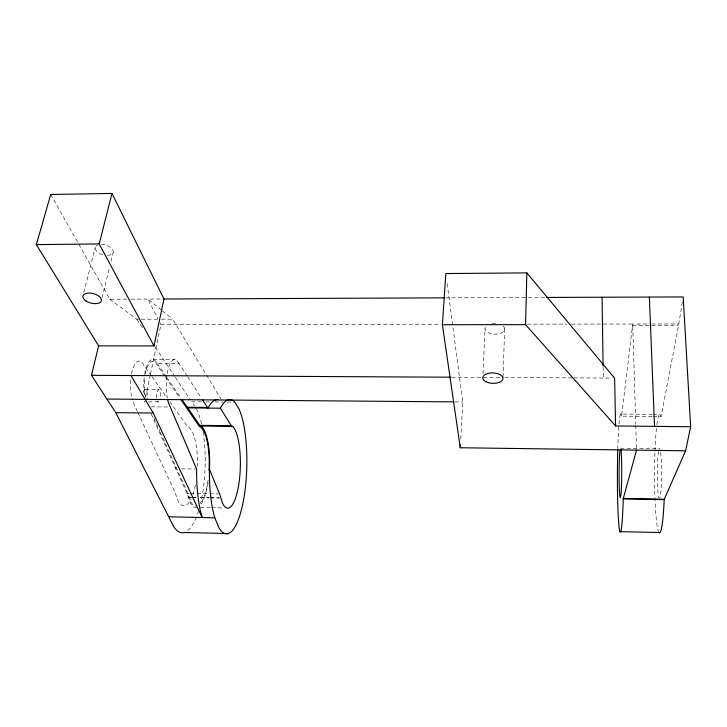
<?xml version="1.0" encoding="UTF-8"?>
<svg xmlns="http://www.w3.org/2000/svg" width="727" height="727" viewBox="0 0 727 727"><rect width="100%" height="100%" fill="white"/><g stroke="black" fill="none" stroke-linecap="round" stroke-linejoin="round"><path stroke-width="0.55" stroke-dasharray="3.63 2.73" d="M503.002 377.095L504.702 328.795M483.001 373.623L485.027 328.804M460.764 438.808L462.772 401.958L446.869 281.358M196.89 507.373A41.421 12.604 -88.4 0 1 190.529 503.275L186.966 493.306L175.852 468.733L175.952 466.988M652.064 416.444L621.594 416.153L632.699 324.033L650.674 324.006M658.498 451.503L658.044 455.175A24.809 2.136 -89.9 0 0 657.408 481.528A24.809 2.136 -89.9 0 0 659.216 498.231M653.191 416.453L661.097 416.535L678.5 325.696L682.489 301.251M145.591 397.169L150.244 375.159M150.471 374.06L160.94 324.524L159.931 322.57M102.08 297.697L109.632 266.873M110.977 261.375L113.13 252.56M83.778 292.527L95.337 247.235M148.517 401.904L159.122 401.804A6.198 2.099 -89.5 0 0 160.085 400.25M145.609 401.731L145.164 401.877A6.189 2.163 -89.5 0 1 144.091 400.995M50.736 194.482L109.813 299.224L129.951 299.142M131.069 299.142L163.975 299.006M445.451 297.852L527.166 297.516M528.302 297.507L545.323 297.434M109.813 299.224L136.749 319.208L140.102 319.208M141.229 319.198L160.267 319.171M161.385 319.171L172.59 319.153L205.895 374.087M651.801 324.006L678.764 323.96M160.94 324.524L441.044 324.233M527.229 324.142L566.924 324.106M571.458 324.097L632.699 324.033L635.752 424.232M632.535 325.732L678.5 325.696M153.079 359.629L175.08 359.701M144.637 374.396A25.436 8.742 -89.7 0 1 155.314 360.828L157.286 363.564L179.069 363.645L187.103 376.023M451.585 377.213L500.267 377.467M504.792 377.495L572.712 377.858M573.848 377.867L612.352 378.104M145.345 389.499L158.75 389.59M454.829 401.886L462.772 401.958M201.588 401.867L191.519 401.777L194.572 406.084M206.059 401.904L209.421 401.931M215.01 401.976L222.844 402.04M227.178 402.076L231.513 402.113M151.28 406.82L167.964 406.975M617.768 449.35A58.969 3.144 -89.8 0 1 620.822 414.063L652.028 414.354M653.146 414.363L659.825 414.426L661.097 416.535M620.576 448.195L659.58 448.713A24.809 2.136 -89.9 0 0 659.025 449.304M181.323 468.824L195.536 469.06M186.966 493.306L189.22 493.351M190.347 493.379L195.972 493.488M197.09 493.506L218.463 493.924M187.884 497.15L191.256 497.223M192.373 497.241L195.745 497.313M200.234 497.395L209.203 497.577M210.33 497.604L219.309 497.777M188.02 497.468L191.392 497.532M192.51 497.559L195.872 497.622M200.361 497.713L209.331 497.895M210.457 497.913L219.427 498.095M200.298 507.446L210.503 507.664M211.639 507.682L222.989 507.928M161.494 310.147L147.845 299.07L157.923 318.653M162.348 310.847L172.59 319.153M151.452 375.95L143.592 364.909A23.809 8.46 -89.8 0 0 131.469 374.051M152.107 376.868L167.174 398.032M169.791 401.713L187.466 426.558L189.038 427.24L191.946 431.102A39.949 12.559 -88.4 0 1 197.417 466.543M164.793 376.186L157.059 364.963A23.846 8.197 -89.7 0 0 145 376.05M165.438 377.122L179.605 397.705M157.286 363.564L166.229 376.586M166.865 377.513L180.914 397.969M179.069 363.645L177.197 360.901A25.5 8.288 -89.7 0 0 168.219 368.952A25.5 8.288 -89.7 0 0 167.246 397.496M136.749 319.208L143.592 329.531M155.414 347.361L174.707 376.441M175.334 377.386L190.274 399.905M187.72 376.977L201.315 397.933M206.477 375.05L221.09 399.15M137.394 411.518L134.559 405.412A23.809 8.46 -89.8 0 1 131.969 398.578M137.876 412.536L174.834 491.97L178.415 501.73A39.949 12.559 -88.4 0 0 191.028 499.022M153.824 417.825L159.822 431.138M160.276 432.165L187.302 492.206L190.774 501.984A40.003 12.168 -88.4 0 0 196.908 505.956M151.198 414.017L175.852 468.733M620.822 414.063L621.594 416.153M156.696 397.987L156.605 397.278A6.198 2.099 -89.5 0 1 159.013 389.663A6.198 2.099 -89.5 0 1 160.431 398.987M635.78 425.35L636.507 448.995M603.11 366.799L603.283 378.022M101.289 244.381A9.297 5.089 15.3 0 1 112.821 249.779A9.297 5.089 15.3 0 1 107.187 255.35M102.534 254.668A9.297 5.089 15.3 0 1 97.382 245.172M195.409 485A39.949 12.559 -88.4 0 1 192.937 494.396M144.346 394.243A25.436 8.742 -89.7 0 1 144.2 377.567M158.577 401.995A6.198 2.099 -89.5 0 1 157.541 401.113M196.272 408.483A66.811 21.028 -88.4 0 1 201.533 423.95M203.078 431.929A66.811 21.028 -88.4 0 1 200.616 503.229M198.644 510.527A66.811 21.028 -88.4 0 1 196.79 515.943M196.399 516.961A66.811 21.028 -88.4 0 1 186.221 531.701M131.496 396.433A23.809 8.46 -89.8 0 1 130.887 377.967M143.419 392.471A6.189 2.163 -89.5 0 1 146.4 390.39A6.189 2.163 -89.5 0 1 147.081 398.878M208.14 482.619A41.421 12.604 -88.4 0 1 200.779 504.438M145.336 396.542A23.846 8.197 -89.7 0 1 144.746 378.049M208.095 479.965A40.003 12.168 -88.4 0 1 200.061 503.866M503.202 326.06A9.851 5.434 1.9 0 1 495.287 334.193A9.851 5.434 1.9 0 1 486.099 326.078M491.888 323.515A9.851 5.434 1.9 0 1 497.014 323.506M660.634 452.557A24.809 2.136 -89.9 0 1 661.534 478.239A24.809 2.136 -89.9 0 1 659.78 497.904M658.971 532.527A59.232 5.107 -89.9 0 1 654.936 452.139M654.982 450.994A59.232 5.107 -89.9 0 1 656.726 425.904M656.863 424.813A59.232 5.107 -89.9 0 1 659.825 414.426"/><path stroke-width="1.09" d="M690.65 426.749L615.596 425.949L525.576 324.651L526.857 272.889L445.842 273.552L442.407 324.733L460.273 447.75L685.606 450.795L690.65 426.749L683.198 296.934L546.459 297.434M636.534 450.122L623.293 498.486L622.984 506.746A58.969 3.144 -89.8 0 1 618.795 524.458A58.969 3.144 -89.8 0 1 617.768 449.35M685.606 450.795L664.26 499.276L663.778 507.564A59.232 5.107 -89.9 0 1 658.971 532.527L619.958 531.637M460.273 447.75L460.455 444.397M619.904 450.976L619.613 454.639A24.7 1.318 -89.8 0 0 619.54 492.47A24.7 1.318 -89.8 0 0 621.54 484.227A24.7 1.318 -89.8 0 0 620.903 449.286M98.599 345.852L153.997 345.943L163.975 299.006L111.985 193.437L50.736 194.482L36.35 244.617L98.599 345.852L91.511 375.323L115.793 412.682L173.662 526.557A66.811 21.028 -88.4 0 0 184.394 532.5L228.333 533.563M153.997 345.943L99.19 243.927L111.985 193.437M187.33 408.938L187.775 407.911L182.186 399.832M36.35 244.617L99.19 243.927M163.975 299.006L444.315 297.852M442.407 324.733L525.576 324.651M91.511 375.323L450.449 377.204M106.933 399.059L453.693 401.877M187.293 407.274L207.495 407.456L207.949 408.101A67.066 19.311 -88.5 0 1 217.964 399.505M220.381 408.21L187.775 407.911L199.698 425.34L201.215 426.031L232.676 426.385A41.575 11.532 -88.5 0 1 239.265 481.047A41.575 11.532 -88.5 0 1 222.844 503.947L219.59 493.942L209.431 469.288A67.166 18.648 -88.5 0 0 214.819 517.824L218.827 527.62A67.166 18.648 -88.5 0 0 243.908 497.95A67.166 18.648 -88.5 0 0 238.983 408.874L234.766 402.14A67.166 18.648 -88.5 0 0 220.381 408.21L231.286 425.695L232.676 426.385M115.793 412.682L153.261 413.054L202.215 517.542A67.066 19.311 -88.5 0 1 196.626 469.079L168.528 402.94A25.5 8.288 -89.7 0 1 167.701 399.795M199.698 425.34L231.286 425.695M623.293 498.486L664.26 499.276M623.23 498.831L664.142 499.622M169.137 516.806L214.819 517.824M526.857 272.889L614.615 378.122L615.596 425.949M180.896 399.577L199.561 426.694L201.079 427.385L203.887 431.238A40.003 12.168 -88.4 0 1 209.04 470.115M202.551 399.841L207.495 407.456M130.951 375.541L153.261 413.054M649.375 297.07L654.518 426.367M602.074 297.207L603.092 365.672M201.215 426.031A41.421 12.604 -88.4 0 1 209.412 470.723M86.031 301.005A9.533 4.898 14.4 0 0 101.271 300.996A9.533 4.898 14.4 0 0 89.076 293.054A9.533 4.898 14.4 0 0 86.031 301.005M486.009 381.739A10.096 5.198 2.2 0 0 502.721 379.558A10.096 5.198 2.2 0 0 489.916 373.069A10.096 5.198 2.2 0 0 486.009 381.739"/></g></svg>
